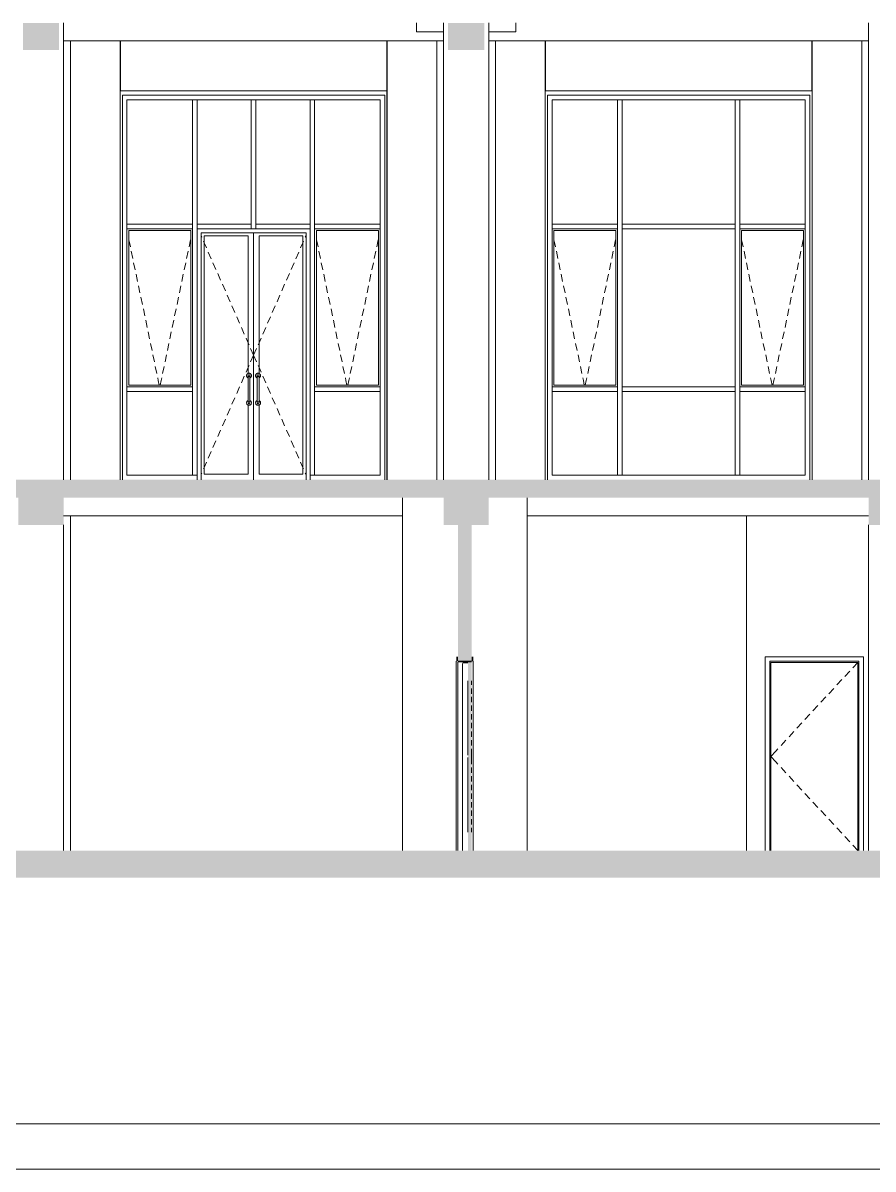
# Model space of a CAD drawing. Header units: millimetres. Extents: x 1499747 to 4230374, y -28481 to 441852.
# Drawn here: x 2351344 to 2360744, y -27406 to -14735 of the extents above; entities that cross this region are included whole.
import ezdxf
from ezdxf.xclip import XClip

# ---------------------------------------------------------------- set-up
doc = ezdxf.new("R2010")
doc.units = ezdxf.units.MM
doc.header["$MEASUREMENT"] = 0
doc.header["$XCLIPFRAME"] = 0
for name, color, linetype, lineweight in [('1 Разрез_23_0_Ном._пера__7_Ном._пера__7', 7, 'Continuous', 18), ('1 Разрез_23_Витражные окна_Ном._пера__1_Ном._пера__7', 7, 'Continuous', 18), ('1 Разрез_23_Витражные окна_Ном._пера__92_Ном._пера__233', 233, 'Continuous', 18), ('1 Разрез_23_Двери Archicad_Ном._пера__3_Ном._пера__30', 30, 'Continuous', 18), ('1 Разрез_23_Двери Archicad_Ном._пера__7', 7, 'Continuous', 18), ('1 Разрез_23_Конструктив - Балки_Ном._пера__10_Ном._пера__134', 134, 'Continuous', 18), ('1 Разрез_23_Конструктив - Балки_Ном._пера__7', 7, 'Continuous', 18), ('1 Разрез_23_Конструктив - Колонны_Ном._пера__8_Ном._пера__12', 12, 'Continuous', 18), ('1 Разрез_23_Конструктив - Отвестрия для Шахты в перекрытие_Ном._пера__1_Ном._пера__7', 7, 'Continuous', 18), ('1 Разрез_23_Конструктив - Перекрытия_Ном._пера__7', 7, 'Continuous', 18), ('1 Разрез_23_Конструктив - Стена Кирпич Подвал_Ном._пера__1_Ном._пера__7', 7, 'Continuous', 18), ('1 Разрез_23_Конструктив - Стена Кирпич Подвал_Ном._пера__7', 7, 'Continuous', 18), ('1 Разрез_23_Конструктив - Стены Ненесущие Газоблок_Ном._пера__87_Ном._пера__251', 251, 'Continuous', 18), ('1 Разрез_23_Окна Archicad_Ном._пера__87_Ном._пера__251', 251, 'Continuous', 18)]:
    doc.layers.add(name, color=color, linetype=linetype, lineweight=lineweight)
doc.layers.add('Чертеж и Рисунок', color=7, linetype='Continuous')

# ---------------------------------------------------------------- blocks, each defined once
blk = doc.blocks.new('Чертеж_1_23', base_point=(1274000, 29700))
at = {"layer": '1 Разрез_23_Двери Archicad_Ном._пера__7', "linetype": 'Continuous'}
for points in [[(1249933, 5883), (1249952, 5883), (1249952, 5933), (1249933, 5933)], [(1250002, 5871), (1250002, 5890), (1249952, 5890), (1249952, 5871)], [(1250102, 5890), (1250002, 5890), (1250002, 5858), (1250062, 5858), (1250062, 5870), (1250102, 5870)], [(1250102, 3790), (1250102, 5870), (1250062, 5870), (1250062, 3790)], [(1250121, 5883), (1250121, 5933), (1250102, 5933), (1250102, 5883)]]:
    blk.add_hatch(color=256, dxfattribs=at).paths.add_polyline_path(points)
at = {"layer": '1 Разрез_23_Конструктив - Балки_Ном._пера__7', "linetype": 'Continuous'}
for points in [[(1245542, 12940), (1245142, 12940), (1245142, 12640), (1245542, 12640)], [(1250242, 12940), (1249842, 12940), (1249842, 12640), (1250242, 12640)], [(1245592, 7730), (1245092, 7730), (1245092, 7390), (1245592, 7390)], [(1250292, 7730), (1249792, 7730), (1249792, 7390), (1250292, 7390)], [(1254992, 7730), (1254492, 7730), (1254492, 7390), (1254992, 7390)]]:
    blk.add_hatch(color=256, dxfattribs=at).paths.add_polyline_path(points)
at = {"layer": '1 Разрез_23_Конструктив - Перекрытия_Ном._пера__7', "linetype": 'Continuous'}
for points in [[(1240392, 7890), (1240392, 7730), (1240892, 7730), (1240892, 7690), (1245092, 7690), (1245092, 7730), (1245592, 7730), (1245592, 7690), (1249792, 7690), (1249792, 7730), (1250292, 7730), (1250292, 7690), (1254492, 7690), (1254492, 7730), (1254992, 7730), (1254992, 7690), (1256659, 7690), (1256659, 7890)], [(1240392, 3790), (1240392, 3490), (1256659, 3490), (1256659, 3790)]]:
    blk.add_hatch(color=256, dxfattribs=at).paths.add_polyline_path(points)
at = {"layer": '1 Разрез_23_Конструктив - Стена Кирпич Подвал_Ном._пера__7', "linetype": 'Continuous'}
blk.add_hatch(color=256, dxfattribs=at).paths.add_polyline_path([(1250102, 5890), (1250102, 7390), (1249952, 7390), (1249952, 5890)])
at = {"layer": '1 Разрез_23_0_Ном._пера__7_Ном._пера__7', "linetype": 'Continuous', "flags": 128}
blk.add_lwpolyline([(1234000, 59168), (1234000, 768), (1315500, 768), (1315500, 59168)], close=True, dxfattribs=at)
blk.add_lwpolyline([(1232000, 268), (1316000, 268)], dxfattribs=at)
at = {"layer": '1 Разрез_23_Витражные окна_Ном._пера__1_Ном._пера__7', "linetype": 'Continuous'}
for p, q in [((1246242, 11190), (1246242, 12140)), ((1246967, 12140), (1246242, 12140)), ((1246292, 11190), (1246292, 12090)), ((1246967, 12090), (1246292, 12090)), ((1247042, 12140), (1246967, 12140)), ((1247017, 12090), (1246967, 12090)), ((1247042, 12090), (1247017, 12090)), ((1247017, 11190), (1247017, 12090)), ((1247692, 12140), (1247042, 12140)), ((1247067, 12090), (1247042, 12090)), ((1247067, 11190), (1247067, 12090)), ((1247667, 12090), (1247067, 12090)), ((1247667, 11190), (1247667, 12090)), ((1247692, 12090), (1247667, 12090)), ((1248342, 12140), (1247692, 12140)), ((1247717, 12090), (1247692, 12090)), ((1248317, 12090), (1247717, 12090)), ((1247717, 11190), (1247717, 12090)), ((1248342, 12090), (1248317, 12090)), ((1248317, 11190), (1248317, 12090)), ((1248417, 12140), (1248342, 12140)), ((1248367, 12090), (1248342, 12090)), ((1248367, 11190), (1248367, 12090)), ((1248417, 12090), (1248367, 12090)), ((1249142, 12140), (1248417, 12140)), ((1249092, 12090), (1248417, 12090)), ((1249092, 11190), (1249092, 12090)), ((1249142, 11190), (1249142, 12140)), ((1250942, 11190), (1250942, 12140)), ((1251742, 12140), (1250942, 12140)), ((1250992, 11190), (1250992, 12090)), ((1251717, 12090), (1250992, 12090)), ((1251742, 12090), (1251717, 12090)), ((1251717, 11190), (1251717, 12090)), ((1252392, 12140), (1251742, 12140)), ((1251767, 12090), (1251742, 12090)), ((1251767, 11190), (1251767, 12090)), ((1252392, 12090), (1251767, 12090)), ((1253042, 12140), (1252392, 12140)), ((1253017, 12090), (1252392, 12090)), ((1253042, 12090), (1253017, 12090)), ((1253017, 11190), (1253017, 12090)), ((1253842, 12140), (1253042, 12140)), ((1253067, 12090), (1253042, 12090)), ((1253792, 12090), (1253067, 12090)), ((1253067, 11190), (1253067, 12090)), ((1253792, 11190), (1253792, 12090)), ((1253842, 11190), (1253842, 12140)), ((1246242, 10690), (1246242, 11190)), ((1246292, 10715), (1246292, 11190)), ((1247017, 10715), (1247017, 11190)), ((1247067, 10715), (1247067, 11190)), ((1247667, 10665), (1247667, 11190)), ((1247717, 10715), (1247717, 11190)), ((1248317, 10715), (1248317, 11190)), ((1248367, 10715), (1248367, 11190)), ((1249092, 10715), (1249092, 11190)), ((1249142, 10690), (1249142, 11190)), ((1250942, 10690), (1250942, 11190)), ((1250992, 10715), (1250992, 11190)), ((1251717, 10715), (1251717, 11190)), ((1251767, 10715), (1251767, 11190)), ((1253017, 10715), (1253017, 11190)), ((1253067, 10715), (1253067, 11190)), ((1253792, 10715), (1253792, 11190)), ((1253842, 10690), (1253842, 11190)), ((1246242, 10290), (1246242, 10690)), ((1246292, 10690), (1246292, 10715)), ((1246292, 10715), (1246967, 10715)), ((1246292, 10665), (1246292, 10690)), ((1246292, 10665), (1246967, 10665)), ((1246292, 10290), (1246292, 10665)), ((1246312, 8935), (1246312, 10645)), ((1246312, 10645), (1246997, 10645)), ((1246967, 10715), (1247017, 10715)), ((1246967, 10665), (1247017, 10665)), ((1246997, 10645), (1246997, 8935)), ((1247017, 10690), (1247017, 10715)), ((1247017, 10665), (1247017, 10690)), ((1247017, 10290), (1247017, 10665)), ((1247067, 10690), (1247067, 10715)), ((1247067, 10715), (1247667, 10715)), ((1247067, 10290), (1247067, 10690)), ((1247067, 10665), (1247667, 10665)), ((1247717, 10665), (1247667, 10665)), ((1247717, 10665), (1247717, 10715)), ((1247717, 10715), (1248317, 10715)), ((1247717, 10665), (1248317, 10665)), ((1248317, 10690), (1248317, 10715)), ((1248317, 10290), (1248317, 10690)), ((1248367, 10690), (1248367, 10715)), ((1248367, 10715), (1248417, 10715)), ((1248367, 10665), (1248367, 10690)), ((1248367, 10290), (1248367, 10665)), ((1248367, 10665), (1248417, 10665)), ((1248387, 8935), (1248387, 10645)), ((1248387, 10645), (1249072, 10645)), ((1248417, 10715), (1249092, 10715)), ((1248417, 10665), (1249092, 10665)), ((1249072, 10645), (1249072, 8935)), ((1249092, 10690), (1249092, 10715)), ((1249092, 10665), (1249092, 10690)), ((1249092, 10290), (1249092, 10665)), ((1249142, 10290), (1249142, 10690)), ((1250942, 10290), (1250942, 10690)), ((1250992, 10690), (1250992, 10715)), ((1250992, 10715), (1251717, 10715)), ((1250992, 10665), (1250992, 10690)), ((1250992, 10665), (1251717, 10665)), ((1250992, 10290), (1250992, 10665)), ((1251012, 8935), (1251012, 10645)), ((1251012, 10645), (1251697, 10645)), ((1251697, 10645), (1251697, 8935)), ((1251717, 10690), (1251717, 10715)), ((1251717, 10665), (1251717, 10690)), ((1251717, 10290), (1251717, 10665)), ((1251767, 10690), (1251767, 10715)), ((1251767, 10715), (1252392, 10715)), ((1251767, 10665), (1251767, 10690)), ((1251767, 10290), (1251767, 10665)), ((1251767, 10665), (1252392, 10665)), ((1252392, 10715), (1253017, 10715)), ((1252392, 10665), (1253017, 10665)), ((1253017, 10690), (1253017, 10715)), ((1253017, 10665), (1253017, 10690)), ((1253017, 10290), (1253017, 10665)), ((1253067, 10690), (1253067, 10715)), ((1253067, 10715), (1253792, 10715)), ((1253067, 10290), (1253067, 10690)), ((1253067, 10665), (1253792, 10665)), ((1253087, 8935), (1253087, 10645)), ((1253087, 10645), (1253772, 10645)), ((1253772, 10645), (1253772, 8935)), ((1253792, 10690), (1253792, 10715)), ((1253792, 10665), (1253792, 10690)), ((1253792, 10290), (1253792, 10665)), ((1253842, 10290), (1253842, 10690)), ((1247112, 7890), (1247112, 10620)), ((1247112, 10620), (1248272, 10620)), ((1247147, 10585), (1247632, 10585)), ((1247147, 7950), (1247147, 10585)), ((1247632, 10585), (1247632, 9065)), ((1247692, 10620), (1247692, 7890)), ((1247752, 9065), (1247752, 10585)), ((1247752, 10585), (1248237, 10585)), ((1248237, 10585), (1248237, 7950)), ((1248272, 10620), (1248272, 7890)), ((1246242, 8890), (1246242, 10290)), ((1246292, 8915), (1246292, 10290)), ((1247017, 8915), (1247017, 10290)), ((1247067, 8890), (1247067, 10290)), ((1248317, 8890), (1248317, 10290)), ((1248367, 8890), (1248367, 10290)), ((1249092, 8915), (1249092, 10290)), ((1249142, 8890), (1249142, 10290)), ((1250942, 8890), (1250942, 10290)), ((1250992, 8915), (1250992, 10290)), ((1251717, 8915), (1251717, 10290)), ((1251767, 8915), (1251767, 10290)), ((1253017, 8915), (1253017, 10290)), ((1253067, 8915), (1253067, 10290)), ((1253792, 8890), (1253792, 10290)), ((1253842, 8890), (1253842, 10290)), ((1247615, 9044), (1247616, 9049)), ((1247615, 9040), (1247615, 9044)), ((1247615, 9035), (1247615, 9040)), ((1247616, 9030), (1247615, 9035)), ((1247616, 9049), (1247618, 9053)), ((1247618, 9026), (1247616, 9030)), ((1247618, 9053), (1247621, 9057)), ((1247621, 9022), (1247618, 9026)), ((1247621, 9057), (1247624, 9060)), ((1247624, 9019), (1247621, 9022)), ((1247624, 9060), (1247628, 9063)), ((1247628, 9016), (1247624, 9019)), ((1247628, 9063), (1247632, 9065)), ((1247632, 9015), (1247628, 9016)), ((1247632, 9065), (1247637, 9066)), ((1247633, 9045), (1247632, 9043)), ((1247632, 9043), (1247632, 9041)), ((1247632, 9041), (1247632, 9040)), ((1247632, 9025), (1247632, 9040)), ((1247633, 9027), (1247632, 9026)), ((1247632, 8755), (1247632, 9025)), ((1247634, 9046), (1247633, 9045)), ((1247634, 9027), (1247633, 9027)), ((1247635, 9047), (1247634, 9046)), ((1247635, 9028), (1247634, 9027)), ((1247637, 9048), (1247635, 9047)), ((1247637, 9028), (1247635, 9028)), ((1247637, 9066), (1247642, 9067)), ((1247638, 9049), (1247637, 9048)), ((1247638, 9029), (1247637, 9028)), ((1247640, 9049), (1247638, 9049)), ((1247640, 9029), (1247638, 9029)), ((1247642, 9050), (1247640, 9049)), ((1247642, 9029), (1247640, 9029)), ((1247642, 9067), (1247646, 9066)), ((1247643, 9049), (1247642, 9050)), ((1247643, 9029), (1247642, 9029)), ((1247645, 9049), (1247643, 9049)), ((1247645, 9029), (1247643, 9029)), ((1247647, 9048), (1247645, 9049)), ((1247647, 9028), (1247645, 9029)), ((1247646, 9066), (1247651, 9065)), ((1247648, 9047), (1247647, 9048)), ((1247648, 9028), (1247647, 9028)), ((1247649, 9046), (1247648, 9047)), ((1247649, 9027), (1247648, 9028)), ((1247650, 9045), (1247649, 9046)), ((1247650, 9027), (1247649, 9027)), ((1247651, 9043), (1247650, 9045)), ((1247651, 9026), (1247650, 9027)), ((1247651, 9065), (1247655, 9063)), ((1247651, 9041), (1247651, 9043)), ((1247652, 9040), (1247651, 9041)), ((1247652, 9025), (1247652, 9040)), ((1247652, 8755), (1247652, 9025)), ((1247655, 9016), (1247652, 9015)), ((1247655, 9063), (1247659, 9060)), ((1247659, 9019), (1247655, 9016)), ((1247659, 9060), (1247662, 9057)), ((1247662, 9022), (1247659, 9019)), ((1247662, 9057), (1247665, 9053)), ((1247665, 9026), (1247662, 9022)), ((1247665, 9053), (1247667, 9049)), ((1247667, 9030), (1247665, 9026)), ((1247667, 9049), (1247668, 9044)), ((1247668, 9035), (1247667, 9030)), ((1247668, 9044), (1247669, 9040)), ((1247669, 9040), (1247668, 9035)), ((1247716, 9049), (1247715, 9044)), ((1247715, 9044), (1247715, 9040)), ((1247715, 9040), (1247715, 9035)), ((1247715, 9035), (1247716, 9030)), ((1247718, 9053), (1247716, 9049)), ((1247716, 9030), (1247718, 9026)), ((1247721, 9057), (1247718, 9053)), ((1247718, 9026), (1247721, 9022)), ((1247724, 9060), (1247721, 9057)), ((1247721, 9022), (1247724, 9019)), ((1247728, 9063), (1247724, 9060)), ((1247724, 9019), (1247728, 9016)), ((1247732, 9065), (1247728, 9063)), ((1247728, 9016), (1247732, 9015)), ((1247737, 9066), (1247732, 9065)), ((1247732, 9043), (1247733, 9045)), ((1247732, 9041), (1247732, 9043)), ((1247732, 9040), (1247732, 9041)), ((1247732, 9025), (1247732, 9040)), ((1247732, 9026), (1247733, 9027)), ((1247732, 8755), (1247732, 9025)), ((1247733, 9045), (1247734, 9046)), ((1247733, 9027), (1247734, 9027)), ((1247734, 9046), (1247735, 9047)), ((1247734, 9027), (1247735, 9028)), ((1247735, 9047), (1247737, 9048)), ((1247735, 9028), (1247737, 9028)), ((1247742, 9067), (1247737, 9066)), ((1247737, 9048), (1247738, 9049)), ((1247737, 9028), (1247738, 9029)), ((1247738, 9049), (1247740, 9049)), ((1247738, 9029), (1247740, 9029)), ((1247740, 9049), (1247742, 9050)), ((1247740, 9029), (1247742, 9029)), ((1247746, 9066), (1247742, 9067)), ((1247742, 9050), (1247743, 9049)), ((1247742, 9029), (1247743, 9029)), ((1247743, 9049), (1247745, 9049)), ((1247743, 9029), (1247745, 9029)), ((1247745, 9049), (1247747, 9048)), ((1247745, 9029), (1247747, 9028)), ((1247751, 9065), (1247746, 9066)), ((1247747, 9048), (1247748, 9047)), ((1247747, 9028), (1247748, 9028)), ((1247748, 9047), (1247749, 9046)), ((1247748, 9028), (1247749, 9027)), ((1247749, 9046), (1247750, 9045)), ((1247749, 9027), (1247750, 9027)), ((1247750, 9045), (1247751, 9043)), ((1247750, 9027), (1247751, 9026)), ((1247755, 9063), (1247751, 9065)), ((1247751, 9043), (1247751, 9041)), ((1247751, 9041), (1247752, 9040)), ((1247752, 9025), (1247752, 9040)), ((1247752, 8755), (1247752, 9025)), ((1247752, 9015), (1247755, 9016)), ((1247759, 9060), (1247755, 9063)), ((1247755, 9016), (1247759, 9019)), ((1247762, 9057), (1247759, 9060)), ((1247759, 9019), (1247762, 9022)), ((1247765, 9053), (1247762, 9057)), ((1247762, 9022), (1247765, 9026)), ((1247767, 9049), (1247765, 9053)), ((1247765, 9026), (1247767, 9030)), ((1247768, 9044), (1247767, 9049)), ((1247767, 9030), (1247768, 9035)), ((1247769, 9040), (1247768, 9044)), ((1247768, 9035), (1247769, 9040)), ((1246242, 7890), (1246242, 8890)), ((1246292, 8890), (1246292, 8915)), ((1246292, 8915), (1246967, 8915)), ((1246292, 8865), (1246292, 8890)), ((1246997, 8935), (1246312, 8935)), ((1246967, 8915), (1247017, 8915)), ((1247017, 8890), (1247017, 8915)), ((1247017, 7940), (1247017, 8890)), ((1247067, 7940), (1247067, 8890)), ((1248317, 7940), (1248317, 8890)), ((1248367, 8915), (1248417, 8915)), ((1248367, 7940), (1248367, 8890)), ((1249072, 8935), (1248387, 8935)), ((1248417, 8915), (1249092, 8915)), ((1249092, 8890), (1249092, 8915)), ((1249092, 8865), (1249092, 8890)), ((1249142, 7890), (1249142, 8890)), ((1250942, 7890), (1250942, 8890)), ((1250992, 8890), (1250992, 8915)), ((1250992, 8915), (1251717, 8915)), ((1250992, 8865), (1250992, 8890)), ((1251697, 8935), (1251012, 8935)), ((1251717, 8890), (1251717, 8915)), ((1251717, 8865), (1251717, 8890)), ((1251767, 8890), (1251767, 8915)), ((1251767, 8915), (1252392, 8915)), ((1251767, 8865), (1251767, 8890)), ((1252392, 8915), (1253017, 8915)), ((1253017, 8890), (1253017, 8915)), ((1253017, 8865), (1253017, 8890)), ((1253067, 8890), (1253067, 8915)), ((1253067, 8915), (1253792, 8915)), ((1253067, 8865), (1253067, 8890)), ((1253772, 8935), (1253087, 8935)), ((1253792, 7940), (1253792, 8890)), ((1253842, 7890), (1253842, 8890)), ((1246292, 7940), (1246292, 8865)), ((1246292, 8865), (1246967, 8865)), ((1246967, 8865), (1247017, 8865)), ((1247615, 8744), (1247616, 8749)), ((1247615, 8740), (1247615, 8744)), ((1247616, 8749), (1247618, 8753)), ((1247618, 8753), (1247621, 8757)), ((1247621, 8757), (1247624, 8760)), ((1247624, 8760), (1247628, 8763)), ((1247628, 8763), (1247632, 8765)), ((1247632, 8740), (1247632, 8755)), ((1247633, 8753), (1247632, 8753)), ((1247634, 8752), (1247633, 8753)), ((1247635, 8751), (1247634, 8752)), ((1247637, 8751), (1247635, 8751)), ((1247638, 8751), (1247637, 8751)), ((1247640, 8751), (1247638, 8751)), ((1247642, 8751), (1247640, 8751)), ((1247643, 8751), (1247642, 8751)), ((1247645, 8751), (1247643, 8751)), ((1247647, 8751), (1247645, 8751)), ((1247648, 8751), (1247647, 8751)), ((1247649, 8752), (1247648, 8751)), ((1247650, 8753), (1247649, 8752)), ((1247651, 8753), (1247650, 8753)), ((1247652, 8765), (1247655, 8763)), ((1247652, 8740), (1247652, 8755)), ((1247655, 8763), (1247659, 8760)), ((1247659, 8760), (1247662, 8757)), ((1247662, 8757), (1247665, 8753)), ((1247665, 8753), (1247667, 8749)), ((1247667, 8749), (1247668, 8744)), ((1247668, 8744), (1247669, 8740)), ((1247716, 8749), (1247715, 8744)), ((1247715, 8744), (1247715, 8740)), ((1247718, 8753), (1247716, 8749)), ((1247721, 8757), (1247718, 8753)), ((1247724, 8760), (1247721, 8757)), ((1247728, 8763), (1247724, 8760)), ((1247732, 8765), (1247728, 8763)), ((1247732, 8740), (1247732, 8755)), ((1247732, 8753), (1247733, 8753)), ((1247733, 8753), (1247734, 8752)), ((1247734, 8752), (1247735, 8751)), ((1247735, 8751), (1247737, 8751)), ((1247737, 8751), (1247738, 8751)), ((1247738, 8751), (1247740, 8751)), ((1247740, 8751), (1247742, 8751)), ((1247742, 8751), (1247743, 8751)), ((1247743, 8751), (1247745, 8751)), ((1247745, 8751), (1247747, 8751)), ((1247747, 8751), (1247748, 8751)), ((1247748, 8751), (1247749, 8752)), ((1247749, 8752), (1247750, 8753)), ((1247750, 8753), (1247751, 8753)), ((1247755, 8763), (1247752, 8765)), ((1247752, 8740), (1247752, 8755)), ((1247759, 8760), (1247755, 8763)), ((1247762, 8757), (1247759, 8760)), ((1247765, 8753), (1247762, 8757)), ((1247767, 8749), (1247765, 8753)), ((1247768, 8744), (1247767, 8749)), ((1247769, 8740), (1247768, 8744)), ((1248367, 8865), (1248417, 8865)), ((1248417, 8865), (1249092, 8865)), ((1249092, 7940), (1249092, 8865)), ((1250992, 7940), (1250992, 8865)), ((1250992, 8865), (1251717, 8865)), ((1251717, 7940), (1251717, 8865)), ((1251767, 7940), (1251767, 8865)), ((1251767, 8865), (1252392, 8865)), ((1252392, 8865), (1253017, 8865)), ((1253017, 7940), (1253017, 8865)), ((1253067, 7940), (1253067, 8865)), ((1253067, 8865), (1253792, 8865)), ((1247615, 8735), (1247615, 8740)), ((1247616, 8730), (1247615, 8735)), ((1247618, 8726), (1247616, 8730)), ((1247621, 8722), (1247618, 8726)), ((1247624, 8719), (1247621, 8722)), ((1247628, 8716), (1247624, 8719)), ((1247632, 8714), (1247628, 8716)), ((1247632, 8738), (1247632, 8740)), ((1247632, 8736), (1247632, 8738)), ((1247633, 8735), (1247632, 8736)), ((1247632, 8715), (1247632, 7950)), ((1247637, 8713), (1247632, 8714)), ((1247634, 8733), (1247633, 8735)), ((1247635, 8732), (1247634, 8733)), ((1247637, 8731), (1247635, 8732)), ((1247638, 8730), (1247637, 8731)), ((1247642, 8713), (1247637, 8713)), ((1247640, 8730), (1247638, 8730)), ((1247642, 8730), (1247640, 8730)), ((1247643, 8730), (1247642, 8730)), ((1247646, 8713), (1247642, 8713)), ((1247645, 8730), (1247643, 8730)), ((1247647, 8731), (1247645, 8730)), ((1247651, 8714), (1247646, 8713)), ((1247648, 8732), (1247647, 8731)), ((1247649, 8733), (1247648, 8732)), ((1247650, 8735), (1247649, 8733)), ((1247651, 8736), (1247650, 8735)), ((1247652, 8740), (1247651, 8738)), ((1247651, 8738), (1247651, 8736)), ((1247655, 8716), (1247651, 8714)), ((1247659, 8719), (1247655, 8716)), ((1247662, 8722), (1247659, 8719)), ((1247665, 8726), (1247662, 8722)), ((1247667, 8730), (1247665, 8726)), ((1247668, 8735), (1247667, 8730)), ((1247669, 8740), (1247668, 8735)), ((1247715, 8740), (1247715, 8735)), ((1247715, 8735), (1247716, 8730)), ((1247716, 8730), (1247718, 8726)), ((1247718, 8726), (1247721, 8722)), ((1247721, 8722), (1247724, 8719)), ((1247724, 8719), (1247728, 8716)), ((1247728, 8716), (1247732, 8714)), ((1247732, 8740), (1247732, 8738)), ((1247732, 8738), (1247732, 8736)), ((1247732, 8736), (1247733, 8735)), ((1247732, 8714), (1247737, 8713)), ((1247733, 8735), (1247734, 8733)), ((1247734, 8733), (1247735, 8732)), ((1247735, 8732), (1247737, 8731)), ((1247737, 8731), (1247738, 8730)), ((1247737, 8713), (1247742, 8713)), ((1247738, 8730), (1247740, 8730)), ((1247740, 8730), (1247742, 8730)), ((1247742, 8730), (1247743, 8730)), ((1247742, 8713), (1247746, 8713)), ((1247743, 8730), (1247745, 8730)), ((1247745, 8730), (1247747, 8731)), ((1247746, 8713), (1247751, 8714)), ((1247747, 8731), (1247748, 8732)), ((1247748, 8732), (1247749, 8733)), ((1247749, 8733), (1247750, 8735)), ((1247750, 8735), (1247751, 8736)), ((1247751, 8738), (1247752, 8740)), ((1247751, 8736), (1247751, 8738)), ((1247751, 8714), (1247755, 8716)), ((1247752, 7950), (1247752, 8715)), ((1247755, 8716), (1247759, 8719)), ((1247759, 8719), (1247762, 8722)), ((1247762, 8722), (1247765, 8726)), ((1247765, 8726), (1247767, 8730)), ((1247767, 8730), (1247768, 8735)), ((1247768, 8735), (1247769, 8740)), ((1246292, 7940), (1246967, 7940)), ((1246967, 7940), (1247017, 7940)), ((1247017, 7940), (1247067, 7940)), ((1247067, 7890), (1247067, 7940)), ((1247632, 7950), (1247147, 7950)), ((1248237, 7950), (1247752, 7950)), ((1248317, 7890), (1248317, 7940)), ((1248317, 7940), (1248367, 7940)), ((1248367, 7940), (1248417, 7940)), ((1248417, 7940), (1249092, 7940)), ((1250992, 7940), (1251742, 7940)), ((1251742, 7940), (1252392, 7940)), ((1252392, 7940), (1253017, 7940)), ((1253017, 7940), (1253042, 7940)), ((1253042, 7940), (1253067, 7940)), ((1253067, 7940), (1253792, 7940))]:
    blk.add_line(p, q, dxfattribs=at)
at = {"layer": '1 Разрез_23_Витражные окна_Ном._пера__92_Ном._пера__233', "linetype": 'Continuous'}
for p, q in [((1246313, 10542), (1246330, 10464)), ((1246995, 10542), (1246979, 10464)), ((1247112, 10588), (1247119, 10571)), ((1247139, 10526), (1247147, 10508)), ((1248244, 10526), (1248237, 10508)), ((1248272, 10588), (1248264, 10571)), ((1248388, 10542), (1248405, 10464)), ((1249070, 10542), (1249054, 10464)), ((1251013, 10542), (1251030, 10464)), ((1251695, 10542), (1251679, 10464)), ((1253088, 10542), (1253105, 10464)), ((1253770, 10542), (1253754, 10464)), ((1246340, 10415), (1246356, 10337)), ((1246968, 10415), (1246952, 10337)), ((1247147, 10508), (1247171, 10452)), ((1247191, 10407), (1247223, 10333)), ((1248192, 10407), (1248160, 10333)), ((1248237, 10508), (1248212, 10452)), ((1248415, 10415), (1248431, 10337)), ((1249043, 10415), (1249027, 10337)), ((1251040, 10415), (1251056, 10337)), ((1251668, 10415), (1251652, 10337)), ((1253115, 10415), (1253131, 10337)), ((1253743, 10415), (1253727, 10337)), ((1246366, 10288), (1246383, 10210)), ((1246942, 10288), (1246926, 10210)), ((1247243, 10288), (1247276, 10214)), ((1248140, 10288), (1248108, 10214)), ((1248441, 10288), (1248458, 10210)), ((1249017, 10288), (1249001, 10210)), ((1251066, 10288), (1251083, 10210)), ((1251642, 10288), (1251626, 10210)), ((1253141, 10288), (1253158, 10210)), ((1253717, 10288), (1253701, 10210)), ((1246393, 10161), (1246409, 10082)), ((1246915, 10161), (1246899, 10082)), ((1247296, 10169), (1247328, 10095)), ((1248088, 10169), (1248055, 10095)), ((1248468, 10161), (1248484, 10082)), ((1248990, 10161), (1248974, 10082)), ((1251093, 10161), (1251109, 10082)), ((1251615, 10161), (1251599, 10082)), ((1253168, 10161), (1253184, 10082)), ((1253690, 10161), (1253674, 10082)), ((1246419, 10033), (1246436, 9955)), ((1246889, 10033), (1246872, 9955)), ((1247348, 10050), (1247380, 9976)), ((1248035, 10050), (1248003, 9976)), ((1248494, 10033), (1248511, 9955)), ((1248964, 10033), (1248947, 9955)), ((1251119, 10033), (1251136, 9955)), ((1251589, 10033), (1251572, 9955)), ((1253194, 10033), (1253211, 9955)), ((1253664, 10033), (1253647, 9955)), ((1246446, 9906), (1246462, 9828)), ((1246862, 9906), (1246846, 9828)), ((1247400, 9930), (1247432, 9857)), ((1247983, 9930), (1247951, 9857)), ((1248521, 9906), (1248537, 9828)), ((1248937, 9906), (1248921, 9828)), ((1251146, 9906), (1251162, 9828)), ((1251562, 9906), (1251546, 9828)), ((1253221, 9906), (1253237, 9828)), ((1253637, 9906), (1253621, 9828)), ((1246473, 9779), (1246489, 9701)), ((1246836, 9779), (1246819, 9701)), ((1247453, 9811), (1247485, 9738)), ((1247931, 9811), (1247899, 9738)), ((1248548, 9779), (1248564, 9701)), ((1248911, 9779), (1248894, 9701)), ((1251173, 9779), (1251189, 9701)), ((1251536, 9779), (1251519, 9701)), ((1253248, 9779), (1253264, 9701)), ((1253611, 9779), (1253594, 9701)), ((1246499, 9652), (1246516, 9573)), ((1246809, 9652), (1246793, 9573)), ((1247505, 9692), (1247537, 9619)), ((1247878, 9692), (1247846, 9619)), ((1248574, 9652), (1248591, 9573)), ((1248884, 9652), (1248868, 9573)), ((1251199, 9652), (1251216, 9573)), ((1251509, 9652), (1251493, 9573)), ((1253274, 9652), (1253291, 9573)), ((1253584, 9652), (1253568, 9573)), ((1246526, 9524), (1246542, 9446)), ((1246782, 9524), (1246766, 9446)), ((1247557, 9573), (1247589, 9500)), ((1247826, 9573), (1247794, 9500)), ((1248601, 9524), (1248617, 9446)), ((1248857, 9524), (1248841, 9446)), ((1251226, 9524), (1251242, 9446)), ((1251482, 9524), (1251466, 9446)), ((1253301, 9524), (1253317, 9446)), ((1253557, 9524), (1253541, 9446)), ((1246552, 9397), (1246569, 9319)), ((1246756, 9397), (1246740, 9319)), ((1247609, 9454), (1247632, 9404)), ((1247632, 9404), (1247642, 9381)), ((1247752, 9404), (1247742, 9381)), ((1247774, 9454), (1247752, 9404)), ((1248627, 9397), (1248644, 9319)), ((1248831, 9397), (1248815, 9319)), ((1251252, 9397), (1251269, 9319)), ((1251456, 9397), (1251440, 9319)), ((1253327, 9397), (1253344, 9319)), ((1253531, 9397), (1253515, 9319)), ((1246579, 9270), (1246595, 9192)), ((1246729, 9270), (1246713, 9192)), ((1247659, 9340), (1247692, 9267)), ((1247659, 9194), (1247692, 9267)), ((1247724, 9340), (1247692, 9267)), ((1247724, 9194), (1247692, 9267)), ((1248654, 9270), (1248670, 9192)), ((1248804, 9270), (1248788, 9192)), ((1251279, 9270), (1251295, 9192)), ((1251429, 9270), (1251413, 9192)), ((1253354, 9270), (1253370, 9192)), ((1253504, 9270), (1253488, 9192)), ((1246605, 9143), (1246622, 9064)), ((1246703, 9143), (1246686, 9064)), ((1247609, 9080), (1247632, 9131)), ((1247632, 9131), (1247642, 9153)), ((1247752, 9131), (1247742, 9153)), ((1247774, 9080), (1247752, 9131)), ((1248680, 9143), (1248697, 9064)), ((1248778, 9143), (1248761, 9064)), ((1251305, 9143), (1251322, 9064)), ((1251403, 9143), (1251386, 9064)), ((1253380, 9143), (1253397, 9064)), ((1253478, 9143), (1253461, 9064)), ((1246632, 9015), (1246638, 8988)), ((1246676, 9015), (1246670, 8988)), ((1247557, 8961), (1247589, 9034)), ((1247826, 8961), (1247794, 9034)), ((1248707, 9015), (1248713, 8988)), ((1248751, 9015), (1248745, 8988)), ((1251332, 9015), (1251338, 8988)), ((1251376, 9015), (1251370, 8988)), ((1253407, 9015), (1253413, 8988)), ((1253451, 9015), (1253445, 8988)), ((1246638, 8988), (1246649, 8935)), ((1246670, 8988), (1246659, 8935)), ((1247505, 8842), (1247537, 8915)), ((1247878, 8842), (1247846, 8915)), ((1248713, 8988), (1248724, 8935)), ((1248745, 8988), (1248734, 8935)), ((1251338, 8988), (1251349, 8935)), ((1251370, 8988), (1251359, 8935)), ((1253413, 8988), (1253424, 8935)), ((1253445, 8988), (1253434, 8935)), ((1247453, 8723), (1247485, 8796)), ((1247931, 8723), (1247899, 8796)), ((1247400, 8604), (1247432, 8677)), ((1247983, 8604), (1247951, 8677)), ((1247348, 8485), (1247380, 8558)), ((1248035, 8485), (1248003, 8558)), ((1247296, 8366), (1247328, 8439)), ((1248088, 8366), (1248055, 8439)), ((1247243, 8247), (1247276, 8320)), ((1248140, 8247), (1248108, 8320)), ((1247191, 8128), (1247223, 8201)), ((1248192, 8128), (1248160, 8201)), ((1247139, 8009), (1247147, 8026)), ((1247147, 8026), (1247171, 8082)), ((1248237, 8026), (1248212, 8082)), ((1248244, 8009), (1248237, 8026)), ((1247112, 7947), (1247119, 7963)), ((1248272, 7947), (1248264, 7963))]:
    blk.add_line(p, q, dxfattribs=at)
at = {"layer": '1 Разрез_23_Двери Archicad_Ном._пера__3_Ном._пера__30', "linetype": 'Continuous'}
for p, q in [((1249933, 3790), (1249933, 5883)), ((1249952, 3790), (1249952, 5871)), ((1250002, 3790), (1250002, 5858)), ((1250121, 3790), (1250121, 5883)), ((1253349, 5933), (1253349, 3790)), ((1254435, 5933), (1253349, 5933)), ((1253399, 3790), (1253399, 5883)), ((1253399, 5883), (1254385, 5883)), ((1253412, 3790), (1253412, 5870)), ((1253412, 5870), (1254372, 5870)), ((1254372, 5870), (1254317, 5811)), ((1254372, 5870), (1254372, 3790)), ((1254385, 5883), (1254385, 3790)), ((1254435, 3790), (1254435, 5933)), ((1254283, 5774), (1254229, 5715)), ((1250062, 5665), (1250062, 4843)), ((1250102, 5665), (1250102, 5620)), ((1250102, 5583), (1250102, 5524)), ((1254107, 5583), (1254053, 5524)), ((1254195, 5679), (1254141, 5620)), ((1250102, 5488), (1250102, 5429)), ((1254019, 5488), (1253965, 5429)), ((1250102, 5392), (1250102, 5333)), ((1253931, 5392), (1253877, 5333)), ((1250102, 5296), (1250102, 5238)), ((1250102, 5201), (1250102, 5142)), ((1253754, 5201), (1253700, 5142)), ((1253843, 5296), (1253788, 5238)), ((1250102, 5105), (1250102, 5047)), ((1253666, 5105), (1253612, 5047)), ((1250102, 5010), (1250102, 4951)), ((1253578, 5010), (1253524, 4951)), ((1250062, 3994), (1250062, 4817)), ((1250102, 4914), (1250102, 4888)), ((1250102, 4888), (1250102, 4830)), ((1250102, 4771), (1250102, 4830)), ((1253466, 4888), (1253412, 4830)), ((1253466, 4771), (1253412, 4830)), ((1253490, 4914), (1253466, 4888)), ((1250102, 4745), (1250102, 4771)), ((1250102, 4649), (1250102, 4708)), ((1253490, 4745), (1253466, 4771)), ((1253578, 4649), (1253524, 4708)), ((1250102, 4554), (1250102, 4613)), ((1253666, 4554), (1253612, 4613)), ((1250102, 4458), (1250102, 4517)), ((1253754, 4458), (1253700, 4517)), ((1250102, 4363), (1250102, 4422)), ((1250102, 4267), (1250102, 4326)), ((1253843, 4363), (1253788, 4422)), ((1253931, 4267), (1253877, 4326)), ((1250102, 4172), (1250102, 4231)), ((1254019, 4172), (1253965, 4231)), ((1250102, 4076), (1250102, 4135)), ((1254107, 4076), (1254053, 4135)), ((1250102, 3994), (1250102, 4039)), ((1254195, 3981), (1254141, 4039)), ((1254283, 3885), (1254229, 3944)), ((1254372, 3790), (1254317, 3848))]:
    blk.add_line(p, q, dxfattribs=at)
at = {"layer": '1 Разрез_23_Конструктив - Балки_Ном._пера__10_Ном._пера__134', "linetype": 'Continuous'}
for p, q in [((1249792, 12740), (1245592, 12740)), ((1254492, 12740), (1250292, 12740)), ((1249337, 7490), (1245592, 7490)), ((1254492, 7490), (1250717, 7490))]:
    blk.add_line(p, q, dxfattribs=at)
at = {"layer": '1 Разрез_23_Конструктив - Колонны_Ном._пера__8_Ном._пера__12', "linetype": 'Continuous'}
for p, q in [((1245592, 7890), (1245592, 12940)), ((1254492, 7890), (1254492, 12940)), ((1249792, 7890), (1249792, 12840)), ((1250292, 7890), (1250292, 12840)), ((1245667, 7890), (1245667, 12740)), ((1249717, 7890), (1249717, 12740)), ((1250367, 7890), (1250367, 12740)), ((1254417, 7890), (1254417, 12740)), ((1245667, 3790), (1245667, 7490)), ((1245592, 3790), (1245592, 7390)), ((1254492, 3790), (1254492, 7390))]:
    blk.add_line(p, q, dxfattribs=at)
at = {"layer": '1 Разрез_23_Конструктив - Отвестрия для Шахты в перекрытие_Ном._пера__1_Ном._пера__7', "linetype": 'Continuous'}
for p, q in [((1249492, 12840), (1249492, 12940)), ((1249792, 12840), (1249792, 12940)), ((1250292, 12840), (1250292, 12940)), ((1250592, 12840), (1250592, 12940)), ((1249492, 12840), (1249792, 12840)), ((1250292, 12840), (1250592, 12840))]:
    blk.add_line(p, q, dxfattribs=at)
at = {"layer": '1 Разрез_23_Конструктив - Стена Кирпич Подвал_Ном._пера__1_Ном._пера__7', "linetype": 'Continuous'}
for p, q in [((1249337, 3790), (1249337, 7690)), ((1250717, 7690), (1250717, 3790)), ((1253142, 3790), (1253142, 7490))]:
    blk.add_line(p, q, dxfattribs=at)
at = {"layer": '1 Разрез_23_Конструктив - Стены Ненесущие Газоблок_Ном._пера__87_Ном._пера__251', "linetype": 'Continuous'}
for p, q in [((1246215, 7890), (1246215, 12740)), ((1246217, 7890), (1246217, 12740)), ((1246220, 12740), (1246220, 12190)), ((1249164, 12190), (1249164, 12740)), ((1249167, 7890), (1249167, 12740)), ((1249168, 12740), (1249168, 7890)), ((1250915, 7890), (1250915, 12740)), ((1250917, 7890), (1250917, 12740)), ((1250920, 12740), (1250920, 12190)), ((1253864, 12190), (1253864, 12740)), ((1253867, 7890), (1253867, 12740)), ((1253868, 12740), (1253868, 7890))]:
    blk.add_line(p, q, dxfattribs=at)
at = {"layer": '1 Разрез_23_Окна Archicad_Ном._пера__87_Ном._пера__251', "linetype": 'Continuous'}
for p, q in [((1246218, 12190), (1246217, 12190)), ((1246217, 12190), (1246217, 12190)), ((1246219, 12190), (1246218, 12190)), ((1246220, 12190), (1246219, 12190)), ((1249164, 12190), (1246220, 12190)), ((1249165, 12190), (1249164, 12190)), ((1249164, 12190), (1249164, 12190)), ((1249166, 12190), (1249165, 12190)), ((1249166, 12190), (1249167, 12190)), ((1250918, 12190), (1250917, 12190)), ((1250917, 12190), (1250917, 12190)), ((1250919, 12190), (1250918, 12190)), ((1250920, 12190), (1250919, 12190)), ((1253864, 12190), (1250920, 12190)), ((1253865, 12190), (1253864, 12190)), ((1253864, 12190), (1253864, 12190)), ((1253866, 12190), (1253865, 12190)), ((1253866, 12190), (1253867, 12190))]:
    blk.add_line(p, q, dxfattribs=at)

msp = doc.modelspace()

# ---------------------------------------------------------------- block references
at = {"layer": 'Чертеж и Рисунок', "linetype": 'Continuous'}
ref = msp.add_blockref('Чертеж_1_23', (2380202.85824, 2025.38887), dxfattribs=at)
XClip(ref).set_block_clipping_path([(1232000, -268.1255947253), (1316000, 59668.1255947259)])

doc.saveas('drawing.dxf')
